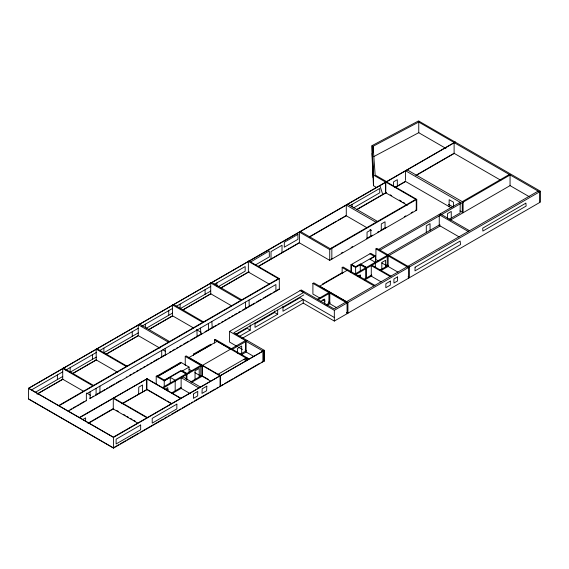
<?xml version="1.0" encoding="UTF-8"?>
<svg xmlns="http://www.w3.org/2000/svg" width="569" height="569" viewBox="0 0 569 569"><rect width="100%" height="100%" fill="white"/><g stroke="black" fill="none" stroke-linecap="round" stroke-linejoin="round"><path stroke-width="0.85" d="M381.216 270.439L388.115 266.448L388.158 255.851L408.563 267.629L409.388 267.146L409.388 277.722L408.03 276.939M408.521 278.227L408.563 267.629M193.432 355.461L193.446 354.103L210.864 344.231L211.561 344.636L194.15 354.508L193.446 354.103M281.989 252.622L282.046 245.225L271.015 251.598L271.015 258.959M405.413 180.487L405.505 170.721L460.214 202.315L460.122 212.962L448.998 219.385M449.105 206.604L449.169 199.691L453.45 202.166L453.415 206.483M409.388 267.146L376.842 248.354L375.967 248.859L375.846 259.507L378.108 260.808M379.665 270.332L387.133 266.022L387.254 255.374L375.967 248.859M352.069 207.031L352.119 204.392M138.63 393.99L138.772 387.176L142.549 384.993L142.549 391.728M70.272 367.517L70.023 372.282L96.303 357.104M250.943 261.79L269.258 250.95L269.357 256.889L255.303 265.005M445.911 148.402L418.756 132.726L418.756 122.086L419.652 121.567L540.55 191.305L540.55 202.002L334.33 321.058L303.234 303.106L242.024 338.448M106.197 354.117L138.239 335.618L138.239 324.743L139.469 324.031L169.512 341.564M148.694 329.586L172.528 315.823L172.528 304.934L173.474 304.387L203.517 321.933M37.59 393.727L62.718 379.224L62.718 368.442L63.479 368.001L93.529 385.433M117.783 372.375L96.189 359.907L96.189 349.089L96.908 348.669L126.944 366.137M182.592 310.013L210.715 293.775L210.715 282.978L211.704 282.409L241.747 299.856M269.194 284.073L248.354 272.046L248.354 261.306L248.902 260.993L279.315 278.597L279.315 289.287L90.108 398.528L89.738 398.314L91.253 397.439M407.34 205.267L385.682 192.763L385.704 182.009L386.195 181.724L416.743 199.356L416.743 210.125L329.728 260.36L299.408 242.849L258.283 266.598M279.315 278.597L59.02 405.782L79.354 417.518L147.236 378.691L79.667 417.703L113.331 437.134L264.087 350.468L264.087 361.166L113.501 448.109L28.45 399.004L28.45 388.314L455.172 142.008M249.002 261.128L28.742 388.3L58.65 405.569L278.945 278.383M299.408 242.849L299.408 232.074L300.411 231.491L330.248 248.717L415.761 199.349M309.586 236.974L346.279 215.786L346.279 205.075L347.744 204.228L377.581 221.455M249.144 261.185L455.356 142.129M349.828 205.708L379.715 188.481L379.765 192.784L353.534 207.92M32.106 389.552L62.718 371.877M65.748 370.127L96.303 352.488M99.333 350.739L138.239 328.277M141.681 326.293L172.528 308.476M176.418 306.236L210.715 286.435M214.677 284.144L245.161 266.548L245.161 271.164L218.432 286.598M35.171 392.404L62.718 376.5M138.239 332.901L103.878 352.73L103.878 348.114M146.126 328.341L172.528 313.099M210.715 291.051L180.096 308.732L180.096 304.109M72.633 373.492L96.282 359.843M220.864 287.914L248.902 271.733M258.049 266.448L299.657 242.422M309.643 236.661L336.528 221.142M338.064 220.253L346.507 215.374M356.493 209.612L386.195 192.486M395.057 187.35L405.405 181.376L451.245 207.841M416.97 174.697L454.211 153.196M37.077 394.175L62.853 379.295M72.74 373.591L96.31 359.978M106.218 354.259L138.367 335.696M148.829 329.657L172.663 315.895M182.727 310.091L210.85 293.853M221 287.992L249.002 271.826M356.891 209.662L386.415 192.614M395.078 187.621L405.647 181.511M415.804 175.65L454.297 153.424M62.718 368.442L92.761 385.789L93.529 385.348M96.189 349.089L126.226 366.429L126.944 366.016M138.239 324.743L168.282 342.09L169.512 341.379M172.528 304.934L202.578 322.282L203.517 321.734M210.715 282.978L240.758 300.325L241.747 299.749M299.408 232.074L329.728 249.578L416.743 199.356M70.044 409.687L71.559 408.812M73.081 407.93L75.357 406.615M76.872 405.74L78.394 404.865M79.909 403.99L84.468 401.358M92.761 396.565L93.529 396.124M95.805 394.808L101.133 391.735M102.655 390.86L104.931 389.545M106.453 388.663L107.975 387.788M109.497 386.906L114.817 383.833M116.339 382.958L120.898 380.32M126.944 376.834L126.226 377.247L126.595 377.46M129.241 375.504L131.539 374.182M133.068 373.3L134.597 372.411M136.133 371.529L138.423 370.206M139.96 369.317L141.489 368.435M143.018 367.553L145.315 366.23M146.845 365.341L148.381 364.459M149.91 363.577L152.208 362.247M153.737 361.365L159.092 358.271M160.629 357.389L165.984 354.295M169.512 352.261L171.049 351.372M172.585 350.483L174.896 349.153M176.433 348.264L177.969 347.375M179.505 346.485L181.817 345.155M183.353 344.266L188.737 341.158M190.274 340.269L201.81 333.612M205.039 331.748L216.44 325.162M217.963 324.287L219.478 323.405M221.761 322.09L223.283 321.215M224.798 320.34L226.32 319.458M227.842 318.583L230.118 317.267M231.64 316.385L233.162 315.511M234.677 314.636L236.96 313.313M238.482 312.438L239.997 311.563M242.515 310.112L254.727 303.057M256.256 302.175L260.837 299.529M263.127 298.206L271.527 293.355M273.056 292.48L274.585 291.598M276.107 290.716L278.405 289.393M341.208 253.162L342.73 252.287M351.073 247.465L352.588 246.59M367.005 238.269L372.318 235.203M377.574 232.166L379.103 231.284M380.625 230.402L385.974 227.316M404.303 216.739L405.825 215.857M411.174 212.77L412.703 211.888M68.131 411.216L86.353 400.697L86.353 393.961L275.908 284.521L275.908 291.257M185.245 365.44L185.245 356.407L186.148 355.888L220.445 375.647L220.445 386.358L220.125 386.173M214.549 343.121L214.549 339.828L215.281 339.409L248.945 358.847L243.838 359.388L246.242 360.774L246.868 357.645L218.048 374.267L220.445 375.668M113.281 398.336L113.708 398.087L147.371 417.525L146.944 417.774L113.281 398.336L113.281 408.99L137.762 423.123M300.126 290.645L301.229 289.941L334.074 308.903L538.132 191.127M237.117 346.436L229.542 342.061L229.542 331.393L300.517 290.418L303.882 292.352L233.852 332.787L264.194 350.291L264.194 360.966L261.164 362.474M319.764 298.007L312.907 294.038L312.907 283.376L313.811 282.85L347.922 302.544L347.922 313.213L346.564 312.431M342.154 273.71L342.154 267.501L343.043 266.989L374.943 285.403M156.212 384.239L156.212 376.258L156.952 375.832L164.804 380.341L181.148 370.903L186.212 373.833L180.7 370.675L164.356 380.106M82.797 419.495L85.62 417.866L85.62 421.231M350.988 272.629L350.988 264.734L370.76 253.333L375.497 256.071L375.519 262.217M180.828 363.058L157.848 376.322L180.828 363.058L180.145 362.659M460.214 202.315L378.67 249.407L379.964 250.154L510.059 175.01L509.227 174.534L462.27 201.661M235.317 334.451L303.803 294.913M347.076 270.346L319.586 286.214L346.564 301.79M236.54 334.444L247.117 328.334L250.232 330.127L250.232 324.863M254.926 323.825L274.571 312.488L277.679 314.28L277.679 310.148M282.864 307.694L300.126 297.729L334.33 317.481M350.988 264.734L355.589 267.394L360.234 264.713L365.703 267.871L365.703 278.397M375.497 256.071L370.021 259.236L375.348 262.309L375.348 267.565M87.925 423.265L113.274 408.627M121.73 403.748L147.236 389.381M88.835 423.101L113.708 408.741M122.755 403.513L147.151 389.431M238.895 336.67L250.232 330.127M277.679 314.28L255.019 327.367L255.019 322.979M156.212 376.258L164.235 380.889L170.287 377.396L175.181 380.227L175.181 390.86M181.796 371.308L189.079 367.076L189.079 373.292M387.119 255.111L439.915 224.627M387.254 255.374L355.035 273.974L355.895 274.471L388.158 255.851M388.343 255.894L440.178 225.971M450.399 220.068L510.059 185.622L529.028 196.568M162.407 387.567L200.807 365.398L185.245 356.407M190.302 393.684L181.127 388.385L181.127 377.61L182.699 376.706L200.281 386.956M163.232 388.044L245.452 340.582L245.452 351.244L240.303 354.224M326.129 304.899L328.918 303.284L328.918 292.615L317.331 299.308L318.163 299.785L329.792 293.071L347.062 303.042L347.062 313.711M358.015 276.193L360.269 274.891L360.277 277.373M359.025 276.072L360.355 275.311M232.365 349.302L247.415 340.603M164.761 389.395L167.777 387.653L167.777 390.981M166.29 390.142L167.777 389.288M166.504 390.213L168.019 389.345M320.944 301.243L324.7 299.081L324.721 304.045M363.676 279.564L371.614 274.983M364.359 280.168L372.005 275.752M171.475 393.001L181.07 387.468M190.615 381.948L200.807 376.066L200.807 366.216M172.179 393.549L181.127 388.385M191.682 382.29L202.543 376.024M241.533 354.672L246.121 352.026L253.653 356.372M326.883 305.418L329.792 303.739L336.613 307.68M246.121 341.35L262.899 351.037L264.194 350.291M28.45 388.314L113.501 437.412L264.087 350.468M300.126 290.574L334.33 310.325L540.55 191.305M118.679 444.745L113.331 447.831L79.667 428.393M120.208 443.863L125.55 440.776M127.079 439.894L138.537 433.272M140.066 432.39L163.211 419.033M164.718 418.158L166.98 416.857M168.488 415.982L169.996 415.114M171.504 414.239L180.814 408.869M182.308 408.009L189.762 403.698M191.255 402.838L192.749 401.977M194.235 401.117L200.281 397.631M201.028 397.198L208.517 392.873M210.011 392.013L215.253 388.983M216.753 388.122L218.247 387.254M219.748 386.394L223.162 384.424M224.677 383.542L233.027 378.719M234.549 377.844L248.945 369.537M249.706 369.096L259.642 363.356M376.529 187.478L373.477 185.714L372.034 156.283L372.034 145.636L418.599 120.891L419.652 121.553L373.093 146.297L373.093 152.513M373.869 156.532L418.876 132.613M418.756 122.086L454.211 142.556M539.49 191.909L454.112 142.62L454.112 153.317L500.834 180.295M407.091 169.804L463.102 202.144M448.536 204.328L453.109 206.967M459.98 210.935L463.102 212.735L463.102 202.123M386.557 181.611L375.156 175.024L373.093 146.297M385.704 182.009L416.252 199.641L416.252 210.409L415.754 210.125M372.034 145.636L373.477 175.067L385.682 182.108L385.682 192.763M469.503 230.737L440.506 214.001L439.254 214.726L468.244 231.469M390.206 194.804L391.728 195.679M399.31 200.06L401.579 201.369M403.094 202.244L404.616 203.119M459.14 236.917L439.254 225.431L439.254 215.551M346.279 205.075L376.116 222.301M346.279 215.786L366.934 227.714M369.992 229.478L371.521 230.36M369.921 253.831L374.288 256.327L355.732 267.081L351.35 264.549L351.35 271.555M386.792 264.677L388.307 265.552M388.115 266.448L398.023 272.167M381.863 262.985L387.133 266.022M372.005 265.218L391.052 276.207L390.32 276.626L371.28 265.638L371.28 276.171L381.18 281.89M366.379 278.006L366.379 267.494L360.376 264.016L355.575 266.79L351.5 264.443M360.661 264.194L366.379 267.494M331.35 248.077L331.841 248.361L331.841 259.144L331.35 258.852M342.154 267.501L374.046 285.915M343.064 272.736L342.595 272.466L322.509 284.059L322.979 284.329M312.907 283.376L328.918 292.615M328.576 302.047L330.077 302.914M322.815 299.763L325.105 301.086M248.354 261.306L278.405 278.696M278.945 289.073L279.315 289.287M210.715 293.775L231.555 305.809M229.542 331.393L245.452 340.582M245.111 349.949L246.647 350.838M264.087 361.166L263.76 350.291M238.639 347.31L242.422 349.494M214.549 339.828L248.212 359.288M230.63 349.138L217.081 341.315L188.73 357.688L220.068 375.867L220.068 386.579M172.528 315.823L193.375 327.851M196.44 329.622L201.042 332.282M138.239 335.618L159.846 348.093M162.912 349.871L165.216 351.194M189.079 367.076L180.793 362.289L157.165 375.953M203.304 376.465L208.659 379.551M200.772 375.305L202.279 376.173L202.279 365.504M210.573 381.095L202.166 376.237L202.166 365.526M188.951 369.224L191.917 370.931M194.883 372.645L200.807 376.066M182.507 370.867L186.924 373.42L186.924 379.637M181.127 377.61L198.709 387.866M146.873 378.598L180.814 398.193M180.558 398.35L146.61 378.748L146.61 389.424L171.376 403.72M163.232 398.713L146.873 389.267L146.923 378.506M164 399.161L165.529 400.043M167.058 400.925L171.646 403.57M62.718 379.224L83.558 391.252M86.63 393.023L90.464 395.242M116.766 410.505L118.295 411.387M123.651 414.481L125.18 415.363M126.716 416.252L128.245 417.134M130.536 418.457L132.072 419.339M133.601 420.228L135.13 421.11M85.983 400.484L86.353 400.697M28.742 398.99L58.65 416.259M59.02 416.472L79.354 428.215M379.957 185.658L382.816 194.698M200.508 328.057L200.935 334.544M211.846 321.513L212.265 328M249.037 300.041L249.236 306.655M208.361 323.519L208.553 330.141M196.931 330.12L197.116 336.748M165.209 348.434L165.373 355.077M360.234 264.713L360.312 271.776M355.589 267.394L355.661 273.575M451.267 218.069L451.238 211.448L447.483 213.617L447.483 218.596M430.079 230.31L430.043 223.681L426.295 225.85L426.295 232.493M397.347 186.305L397.311 179.683L393.563 181.845L393.563 185.999M385.611 266.904L385.576 260.282L381.827 262.444L381.827 269.087M385.071 228.411L385.035 221.789L381.287 223.951L381.287 230.594M370.824 236.633L370.789 230.011L367.041 232.18L367.041 238.824M539.49 191.881L539.49 202.614M510.059 175.01L510.059 185.622M462.27 202.543L462.27 212.251M373.477 175.067L373.477 185.714M334.33 310.325L334.33 321.058M329.792 293.071L329.792 303.739M329.728 249.578L329.728 260.36M303.234 303.106L303.234 299.529L282.971 311.222L282.971 306.264M274.571 310.987L274.571 312.488M262.899 351.037L262.899 361.713M246.121 341.357L246.121 352.026M245.488 302.089L245.488 308.825M241.676 353.427L241.676 346.037L237.565 348.406L237.565 353.335M216.903 282.857L216.903 285.937M205.103 289.671L205.103 294.294M199.214 376.991L199.214 368.449L195.046 370.846L195.046 379.395M186.212 374.743L186.212 379.174M170.287 377.396L170.287 383.598M168.737 310.667L168.737 315.29M164.235 380.889L164.235 386.209M161.717 350.454L161.717 357.19M145.372 324.159L145.372 327.239M132.25 331.734L132.25 336.357M113.501 437.412L113.501 448.109M99.931 386.123L99.931 392.859M96.09 388.343L96.09 395.071M92.519 354.672L92.519 359.295M90.108 391.792L90.108 398.528M57.384 374.957L57.384 379.58M193.424 394.459L193.417 398.357L197.671 395.903L197.756 391.394L193.424 393.89L193.424 394.459M390.341 281.1L390.306 285.126L385.825 287.715L385.889 283.696L390.341 281.1M415.1 267.195L414.972 270.887L460.57 244.563L460.136 241.05L415.1 267.195M206.817 386.159L206.618 390.739L201.981 393.414L202.194 388.826L206.817 386.159M397.468 276.947L393.904 279.023L393.954 283.021L397.596 280.915L397.468 276.947M525.834 203.176L482.704 228.162L482.861 231.057L526.161 206.056L525.834 203.176M297.893 234.414L284.301 242.259L284.301 247.188L297.964 239.3L297.893 234.414M140.664 425.022L116.112 439.204L116.112 443.962L140.664 429.78L140.664 425.022M176.852 404.132L152.215 418.357L152.215 423.116L176.852 408.891L176.852 404.132M373.228 173.289L372.254 153.246L373.243 177.848L373.228 173.289"/></g></svg>
